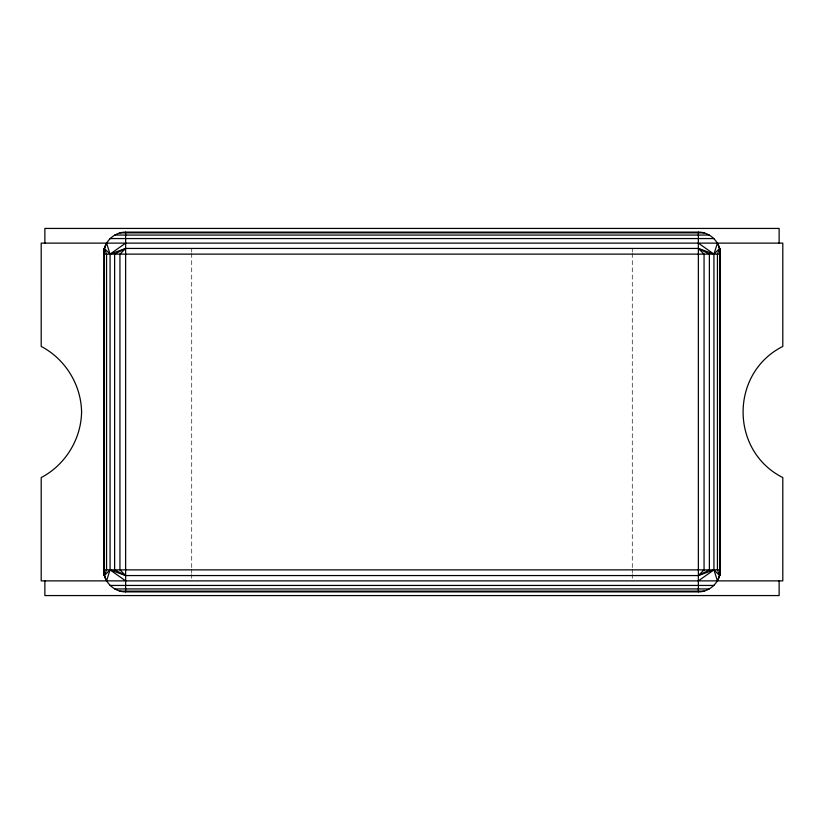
<?xml version="1.0" encoding="UTF-8"?>
<svg xmlns="http://www.w3.org/2000/svg" width="824" height="824" viewBox="0 0 824 824"><rect width="100%" height="100%" fill="white"/><g stroke="black" fill="none" stroke-linecap="round" stroke-linejoin="round"><path stroke-width="0.62" stroke-dasharray="4.12 3.09" d="M632.276 248.261L632.276 252.113M632.276 253.39L632.276 568.035M632.276 569.322L632.276 573.174M632.276 574.462L632.276 578.314M191.724 248.261L191.724 252.113M191.724 253.39L191.724 568.035M191.724 569.322L191.724 573.174M191.724 574.462L191.724 578.314"/><path stroke-width="1.24" d="M103.948 250.311L103.608 569.868C103.412 581.62 113.908 591.982 125.639 591.889L698.361 591.889C710.092 591.982 720.588 581.62 720.392 569.868L720.392 254.132C720.588 242.38 710.092 232.018 698.361 232.111L125.639 232.111C115.278 232.121 105.678 240.083 103.948 250.311L104.936 246.603M104.36 248.436L103.608 254.132L720.392 254.132L719.64 248.436L717.436 243.121L713.934 254.132L713.934 569.868L717.436 580.879L719.64 575.564L720.392 569.868L103.608 569.868L104.36 575.564L106.564 580.879L110.066 569.868L110.066 254.132L106.564 243.121L104.36 248.436L104.36 575.564L110.066 569.868L125.639 575.564L698.361 575.564L713.934 569.868L719.64 575.564L719.64 248.436L713.934 254.132L698.361 248.436L125.639 248.436L110.066 254.132L104.36 248.436L106.564 254.132L106.564 569.868L104.36 575.564M719.064 577.397L720.052 573.689M719.64 248.436L717.436 254.132L717.436 569.868L719.64 575.564M110.066 254.132L125.639 243.121M698.361 580.879L713.934 569.868M119.944 232.862L704.057 232.862M114.629 235.056L709.371 235.056M110.066 238.558L713.934 238.558M110.066 585.442L713.934 585.442M114.629 588.944L709.371 588.944M119.944 591.138L704.057 591.138M698.361 243.121L713.934 254.132M110.066 569.868L125.639 580.879M719.064 246.603L720.052 250.311M103.948 573.689L104.936 577.397M779.133 243.121L779.133 228.433L44.867 228.433L44.867 243.121M779.133 580.879L779.133 595.567L44.867 595.567L44.867 580.879M698.361 232.111L698.361 591.889M125.639 232.111L125.639 591.889M81.586 412C81.112 439.285 65.354 464.87 41.2 477.57L41.2 580.879L782.8 580.879L782.8 477.57C729.868 450.944 729.868 373.056 782.8 346.43L782.8 243.121L41.2 243.121L41.2 346.43C65.354 359.13 81.112 384.715 81.586 412M125.639 248.436L119.944 254.132L119.944 569.868L125.639 575.564L114.629 569.868L114.629 254.132L125.639 248.436M704.057 569.868L698.361 575.564L709.371 569.868L709.371 254.132L698.361 248.436L704.057 254.132L704.057 569.868"/></g></svg>
